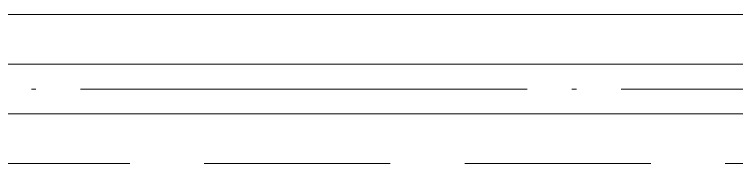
# Model space of a CAD drawing. Extents: x 27938 to 1042331, y -235042 to 1535213.
# Drawn here: x 723162 to 724132, y 364724 to 364924 of the extents above; entities that cross this region are included whole.
import ezdxf

# ---------------------------------------------------------------- set-up
doc = ezdxf.new("R2010")
doc.units = 0
doc.header["$LTSCALE"] = 1000
doc.header["$MEASUREMENT"] = 0
doc.linetypes.add('DASH', pattern=[0.35, 0.25, -0.1])
doc.linetypes.add('DOTE', pattern=[2.42, 2, -0.2, 0.02, -0.2])
doc.layers.add('3.5方案汇报，与郭总、侯月琴确定户型_t8$0$2020.03.04 -1安徽标准化洋房户型(UA）_t8_t8$0$看线', color=154, linetype='Continuous')
for name, color, linetype, lineweight in [('DOTE', 19, 'DOTE', 9), ('平面-栏杆', 135, 'Continuous', 15), ('平面-看线', 45, 'Continuous', 15)]:
    doc.layers.add(name, color=color, linetype=linetype, lineweight=lineweight)

# ---------------------------------------------------------------- blocks, each defined once
blk = doc.blocks.new('GFDGDGRDGRDG')
at = {"layer": 'DOTE', "linetype": 'DOTE', "ltscale": 0.3}
blk.add_line((573593.67, 362558.33), (626393.67, 362558.33), dxfattribs=at)

msp = doc.modelspace()

# ---------------------------------------------------------------- linework, layer by layer
at = {"layer": '平面-栏杆', "color": 8}
for points in [[(723066.57, 364857.06), (727566.58, 364857.06)], [(723066.57, 364790.39), (727566.58, 364790.39)]]:
    msp.add_lwpolyline(points, dxfattribs=at)
at = {"layer": '平面-看线', "color": 8}
msp.add_lwpolyline([(723066.57, 364923.72), (727566.58, 364923.72)], dxfattribs=at)
at = {"layer": '平面-看线', "color": 8, "linetype": 'DASH'}
msp.add_lwpolyline([(723066.57, 364723.72), (727566.58, 364723.72)], dxfattribs=at)

# ---------------------------------------------------------------- block references
at = {"layer": '3.5方案汇报，与郭总、侯月琴确定户型_t8$0$2020.03.04 -1安徽标准化洋房户型(UA）_t8_t8$0$看线', "ltscale": 10}
msp.add_blockref('GFDGDGRDGRDG', (106822.9, 2265.39), dxfattribs=at)

doc.saveas('drawing.dxf')
